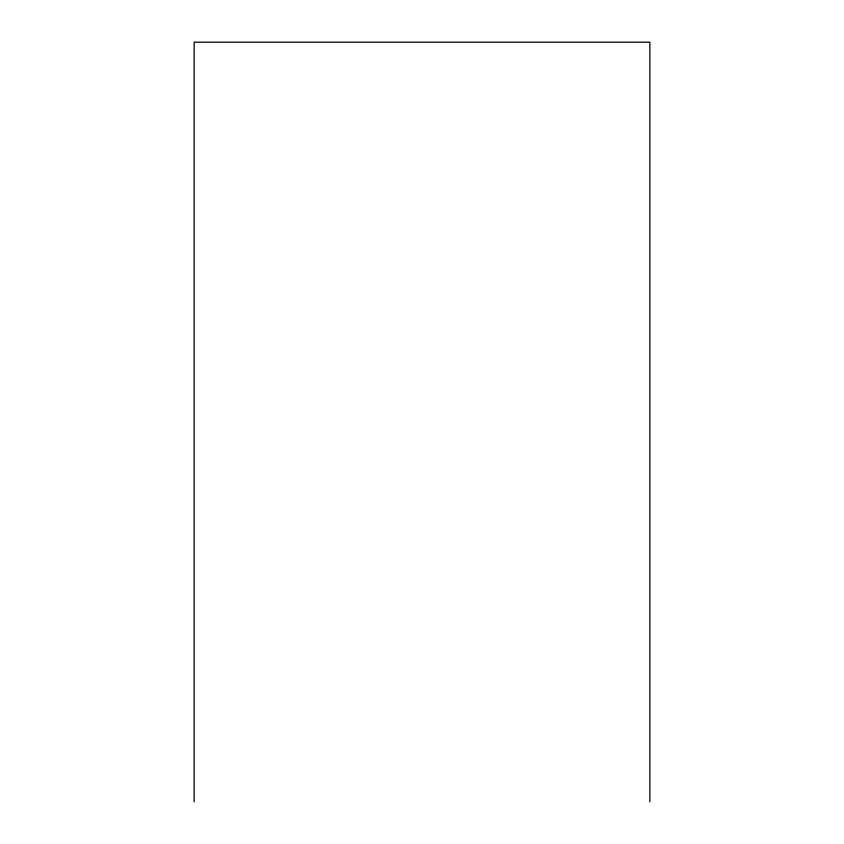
<?xml version="1.0" encoding="UTF-8"?>
<svg xmlns="http://www.w3.org/2000/svg" width="844" height="844" viewBox="0 0 844 844"><rect width="100%" height="100%" fill="white"/><g stroke="black" fill="none" stroke-linecap="round" stroke-linejoin="round"><path stroke-width="1.27" d="M649.859 801.8L649.859 42.2L194.141 42.2L194.141 801.8"/></g></svg>
